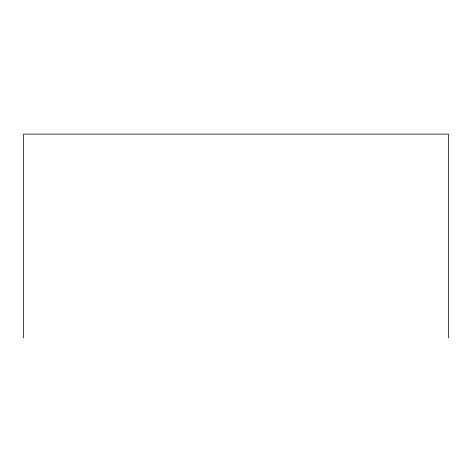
<?xml version="1.0" encoding="UTF-8"?>
<svg xmlns="http://www.w3.org/2000/svg" width="472" height="472" viewBox="0 0 472 472"><rect width="100%" height="100%" fill="white"/><g stroke="black" fill="none" stroke-linecap="round" stroke-linejoin="round"><path stroke-width="0.71" d="M448.4 337.899L448.4 134.101L23.6 134.101L23.6 337.899"/></g></svg>
